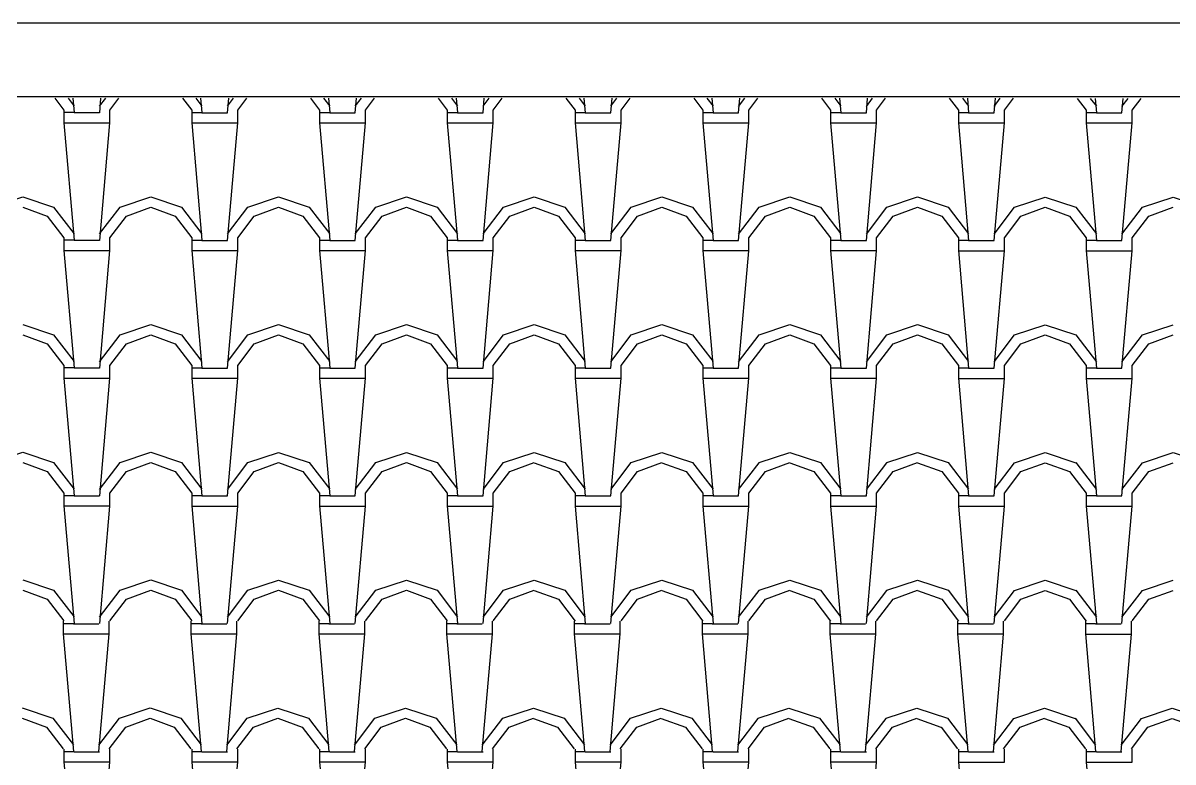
# Model space of a CAD drawing. Extents: x 32549 to 39694, y 7645 to 11950.
# Drawn here: x 33463.4 to 33598.4, y 11542.5 to 11629.3 of the extents above; entities that cross this region are included whole.
import ezdxf

# ---------------------------------------------------------------- set-up
doc = ezdxf.new("R2010")
doc.units = 0
doc.header["$LTSCALE"] = 80
doc.header["$MEASUREMENT"] = 0
doc.layers.add('ROOF', color=11, linetype='CONTINUOUS')
doc.layers.add('TEXT', color=3, linetype='CONTINUOUS')

msp = doc.modelspace()

# ---------------------------------------------------------------- linework, layer by layer
at = {"layer": 'ROOF'}
for p, q in [((33467.1, 11620.43), (33468.17, 11619.03)), ((33468.66, 11620.43), (33469.36, 11619.5)), ((33469.22, 11620.43), (33469.37, 11618.74)), ((33472.36, 11619.48), (33473.08, 11620.43)), ((33472.37, 11618.73), (33472.51, 11620.43)), ((33473.57, 11619.04), (33474.63, 11620.43)), ((33482.1, 11620.42), (33483.17, 11619.03)), ((33483.66, 11620.42), (33484.37, 11619.49)), ((33484.22, 11620.42), (33484.37, 11618.74)), ((33487.36, 11619.48), (33488.09, 11620.42)), ((33487.37, 11618.73), (33487.52, 11620.42)), ((33488.57, 11619.04), (33489.63, 11620.42)), ((33497.1, 11620.42), (33498.17, 11619.03)), ((33498.66, 11620.42), (33499.37, 11619.49)), ((33499.22, 11620.42), (33499.37, 11618.74)), ((33502.37, 11618.73), (33502.52, 11620.42)), ((33502.37, 11619.48), (33503.09, 11620.42)), ((33503.57, 11619.03), (33504.63, 11620.42)), ((33512.1, 11620.42), (33513.17, 11619.03)), ((33513.66, 11620.42), (33514.37, 11619.49)), ((33514.22, 11620.42), (33514.37, 11618.74)), ((33517.37, 11618.73), (33517.52, 11620.42)), ((33517.37, 11619.48), (33518.09, 11620.42)), ((33518.57, 11619.03), (33519.63, 11620.42)), ((33527.11, 11620.42), (33528.17, 11619.02)), ((33528.66, 11620.42), (33529.37, 11619.49)), ((33529.22, 11620.42), (33529.37, 11618.73)), ((33532.37, 11619.48), (33533.09, 11620.42)), ((33532.37, 11618.73), (33532.52, 11620.42)), ((33533.57, 11619.03), (33534.63, 11620.42)), ((33542.11, 11620.42), (33543.17, 11619.02)), ((33543.66, 11620.42), (33544.37, 11619.49)), ((33544.22, 11620.42), (33544.37, 11618.73)), ((33547.37, 11618.73), (33547.52, 11620.42)), ((33547.37, 11619.47), (33548.09, 11620.42)), ((33548.57, 11619.03), (33549.63, 11620.42)), ((33557.11, 11620.42), (33558.17, 11619.02)), ((33558.66, 11620.42), (33559.37, 11619.49)), ((33559.22, 11620.42), (33559.37, 11618.73)), ((33562.37, 11618.72), (33562.52, 11620.42)), ((33562.37, 11619.47), (33563.09, 11620.42)), ((33563.57, 11619.03), (33564.63, 11620.42)), ((33572.11, 11620.42), (33573.18, 11619.02)), ((33573.66, 11620.42), (33574.37, 11619.49)), ((33574.23, 11620.42), (33574.37, 11618.73)), ((33577.37, 11618.72), (33577.52, 11620.42)), ((33577.37, 11619.47), (33578.09, 11620.42)), ((33578.57, 11619.03), (33579.63, 11620.42)), ((33587.11, 11620.41), (33588.18, 11619.02)), ((33588.66, 11620.41), (33589.37, 11619.48)), ((33589.23, 11620.41), (33589.37, 11618.73)), ((33592.37, 11618.72), (33592.52, 11620.41)), ((33592.37, 11619.47), (33593.09, 11620.41)), ((33593.57, 11619.03), (33594.63, 11620.41)), ((33468.16, 11619.04), (33468.16, 11617.54)), ((33469.36, 11618.74), (33468.16, 11618.74)), ((33469.36, 11618.74), (33472.36, 11618.74)), ((33473.56, 11617.54), (33473.56, 11619.04)), ((33483.17, 11619.03), (33483.17, 11617.53)), ((33484.37, 11618.73), (33483.17, 11618.73)), ((33484.37, 11618.73), (33487.37, 11618.73)), ((33488.57, 11617.53), (33488.57, 11619.03)), ((33498.17, 11619.03), (33498.17, 11617.53)), ((33499.37, 11618.73), (33498.17, 11618.73)), ((33499.37, 11618.73), (33502.37, 11618.73)), ((33503.57, 11617.53), (33503.57, 11619.03)), ((33513.17, 11619.03), (33513.17, 11617.53)), ((33514.37, 11618.73), (33513.17, 11618.73)), ((33514.37, 11618.73), (33517.37, 11618.73)), ((33518.57, 11617.53), (33518.57, 11619.03)), ((33528.17, 11619.03), (33528.17, 11617.53)), ((33529.37, 11618.73), (33528.17, 11618.73)), ((33529.37, 11618.73), (33532.37, 11618.73)), ((33533.57, 11617.53), (33533.57, 11619.03)), ((33543.17, 11619.03), (33543.17, 11617.53)), ((33544.37, 11618.73), (33543.17, 11618.73)), ((33544.37, 11618.73), (33547.37, 11618.73)), ((33548.57, 11617.53), (33548.57, 11619.03)), ((33558.17, 11619.03), (33558.17, 11617.53)), ((33559.37, 11618.73), (33558.17, 11618.73)), ((33559.37, 11618.73), (33562.37, 11618.73)), ((33563.57, 11617.53), (33563.57, 11619.03)), ((33573.17, 11619.02), (33573.17, 11617.52)), ((33574.37, 11618.72), (33573.17, 11618.72)), ((33574.37, 11618.72), (33577.37, 11618.72)), ((33578.57, 11617.52), (33578.57, 11619.02)), ((33588.17, 11619.02), (33588.17, 11617.52)), ((33589.37, 11618.72), (33588.17, 11618.72)), ((33589.37, 11618.72), (33592.37, 11618.72)), ((33593.57, 11617.52), (33593.57, 11619.02)), ((33468.16, 11617.54), (33469.36, 11617.54)), ((33468.17, 11617.54), (33469.37, 11603.74)), ((33469.36, 11617.54), (33473.56, 11617.54)), ((33472.37, 11603.73), (33473.57, 11617.53)), ((33483.17, 11617.54), (33484.37, 11603.74)), ((33483.17, 11617.53), (33484.37, 11617.53)), ((33484.37, 11617.53), (33488.57, 11617.53)), ((33487.37, 11603.73), (33488.57, 11617.53)), ((33498.17, 11617.54), (33499.37, 11603.74)), ((33498.17, 11617.53), (33499.37, 11617.53)), ((33499.37, 11617.53), (33503.57, 11617.53)), ((33502.37, 11603.73), (33503.57, 11617.53)), ((33513.17, 11617.54), (33514.37, 11603.74)), ((33513.17, 11617.53), (33514.37, 11617.53)), ((33514.37, 11617.53), (33518.57, 11617.53)), ((33517.37, 11603.73), (33518.57, 11617.53)), ((33528.17, 11617.53), (33529.37, 11603.73)), ((33528.17, 11617.53), (33529.37, 11617.53)), ((33529.37, 11617.53), (33533.57, 11617.53)), ((33532.37, 11603.73), (33533.57, 11617.53)), ((33543.17, 11617.53), (33544.37, 11617.53)), ((33543.17, 11617.53), (33544.37, 11603.73)), ((33544.37, 11617.53), (33548.57, 11617.53)), ((33547.37, 11603.72), (33548.57, 11617.53)), ((33558.17, 11617.53), (33559.37, 11617.53)), ((33558.17, 11617.53), (33559.37, 11603.73)), ((33559.37, 11617.53), (33563.57, 11617.53)), ((33562.37, 11603.72), (33563.57, 11617.52)), ((33573.17, 11617.53), (33574.37, 11603.73)), ((33573.17, 11617.52), (33574.37, 11617.52)), ((33574.37, 11617.52), (33578.57, 11617.52)), ((33577.37, 11603.72), (33578.57, 11617.52)), ((33588.17, 11617.53), (33589.37, 11603.73)), ((33588.17, 11617.52), (33589.37, 11617.52)), ((33589.37, 11617.52), (33593.57, 11617.52)), ((33592.37, 11603.72), (33593.57, 11617.52)), ((33459.76, 11607.64), (33463.36, 11608.84)), ((33463.36, 11608.84), (33466.96, 11607.64)), ((33474.76, 11607.64), (33478.36, 11608.84)), ((33478.36, 11608.84), (33481.96, 11607.64)), ((33489.77, 11607.63), (33493.37, 11608.83)), ((33493.37, 11608.83), (33496.97, 11607.63)), ((33504.77, 11607.63), (33508.37, 11608.83)), ((33508.37, 11608.83), (33511.97, 11607.63)), ((33519.77, 11607.63), (33523.37, 11608.83)), ((33523.37, 11608.83), (33526.97, 11607.63)), ((33534.77, 11607.63), (33538.37, 11608.83)), ((33538.37, 11608.83), (33541.97, 11607.63)), ((33549.77, 11607.63), (33553.37, 11608.83)), ((33553.37, 11608.83), (33556.97, 11607.63)), ((33564.77, 11607.63), (33568.37, 11608.83)), ((33568.37, 11608.83), (33571.97, 11607.63)), ((33579.77, 11607.62), (33583.37, 11608.82)), ((33583.37, 11608.82), (33586.97, 11607.62)), ((33594.77, 11607.62), (33598.37, 11608.82)), ((33598.37, 11608.82), (33601.97, 11607.62)), ((33463.36, 11607.63), (33466.21, 11606.58)), ((33466.22, 11606.58), (33468.17, 11604.03)), ((33466.96, 11607.65), (33469.36, 11604.5)), ((33472.36, 11604.48), (33474.76, 11607.63)), ((33473.57, 11604.04), (33475.52, 11606.59)), ((33475.51, 11606.59), (33478.36, 11607.64)), ((33478.36, 11607.63), (33481.21, 11606.58)), ((33481.22, 11606.58), (33483.17, 11604.03)), ((33481.97, 11607.64), (33484.37, 11604.49)), ((33487.36, 11604.48), (33489.77, 11607.63)), ((33488.57, 11604.04), (33490.52, 11606.59)), ((33490.52, 11606.58), (33493.37, 11607.63)), ((33493.37, 11607.63), (33496.22, 11606.58)), ((33496.22, 11606.58), (33498.17, 11604.03)), ((33496.97, 11607.64), (33499.37, 11604.49)), ((33502.37, 11604.48), (33504.77, 11607.63)), ((33503.57, 11604.03), (33505.52, 11606.58)), ((33505.52, 11606.58), (33508.37, 11607.63)), ((33508.37, 11607.63), (33511.22, 11606.58)), ((33511.22, 11606.58), (33513.17, 11604.03)), ((33511.97, 11607.64), (33514.37, 11604.49)), ((33517.37, 11604.48), (33519.77, 11607.63)), ((33518.57, 11604.03), (33520.52, 11606.58)), ((33520.52, 11606.58), (33523.37, 11607.63)), ((33523.37, 11607.62), (33526.22, 11606.57)), ((33526.22, 11606.57), (33528.17, 11604.02)), ((33526.97, 11607.64), (33529.37, 11604.49)), ((33532.37, 11604.48), (33534.77, 11607.63)), ((33533.57, 11604.03), (33535.52, 11606.58)), ((33535.52, 11606.58), (33538.37, 11607.63)), ((33538.37, 11607.62), (33541.22, 11606.57)), ((33541.22, 11606.57), (33543.17, 11604.02)), ((33541.97, 11607.64), (33544.37, 11604.49)), ((33547.37, 11604.47), (33549.77, 11607.62)), ((33548.57, 11604.03), (33550.52, 11606.58)), ((33550.52, 11606.58), (33553.37, 11607.63)), ((33553.37, 11607.62), (33556.22, 11606.57)), ((33556.22, 11606.57), (33558.17, 11604.02)), ((33556.97, 11607.64), (33559.37, 11604.49)), ((33562.37, 11604.47), (33564.77, 11607.62)), ((33563.57, 11604.03), (33565.52, 11606.58)), ((33565.52, 11606.58), (33568.37, 11607.63)), ((33568.37, 11607.62), (33571.22, 11606.57)), ((33571.23, 11606.57), (33573.18, 11604.02)), ((33571.97, 11607.64), (33574.37, 11604.49)), ((33577.37, 11604.47), (33579.77, 11607.62)), ((33578.57, 11604.03), (33580.52, 11606.58)), ((33580.52, 11606.57), (33583.37, 11607.62)), ((33583.37, 11607.62), (33586.22, 11606.57)), ((33586.23, 11606.57), (33588.18, 11604.02)), ((33586.97, 11607.63), (33589.37, 11604.48)), ((33592.37, 11604.47), (33594.77, 11607.62)), ((33593.57, 11604.03), (33595.52, 11606.58)), ((33595.52, 11606.57), (33598.37, 11607.62)), ((33468.16, 11604.04), (33468.16, 11602.54)), ((33469.36, 11603.74), (33468.16, 11603.74)), ((33469.36, 11603.74), (33472.36, 11603.74)), ((33473.56, 11602.54), (33473.56, 11604.04)), ((33483.17, 11604.03), (33483.17, 11602.53)), ((33484.37, 11603.73), (33483.17, 11603.73)), ((33484.37, 11603.73), (33487.37, 11603.73)), ((33488.57, 11602.53), (33488.57, 11604.03)), ((33498.17, 11604.03), (33498.17, 11602.53)), ((33499.37, 11603.73), (33498.17, 11603.73)), ((33499.37, 11603.73), (33502.37, 11603.73)), ((33503.57, 11602.53), (33503.57, 11604.03)), ((33513.17, 11604.03), (33513.17, 11602.53)), ((33514.37, 11603.73), (33513.17, 11603.73)), ((33514.37, 11603.73), (33517.37, 11603.73)), ((33518.57, 11602.53), (33518.57, 11604.03)), ((33528.17, 11604.03), (33528.17, 11602.53)), ((33529.37, 11603.73), (33528.17, 11603.73)), ((33529.37, 11603.73), (33532.37, 11603.73)), ((33533.57, 11602.53), (33533.57, 11604.03)), ((33543.17, 11604.03), (33543.17, 11602.53)), ((33544.37, 11603.73), (33543.17, 11603.73)), ((33544.37, 11603.73), (33547.37, 11603.73)), ((33548.57, 11602.53), (33548.57, 11604.03)), ((33558.17, 11604.03), (33558.17, 11602.53)), ((33559.37, 11603.73), (33558.17, 11603.73)), ((33559.37, 11603.73), (33562.37, 11603.73)), ((33563.57, 11602.53), (33563.57, 11604.03)), ((33573.17, 11604.02), (33573.17, 11602.52)), ((33574.37, 11603.72), (33573.17, 11603.72)), ((33574.37, 11603.72), (33577.37, 11603.72)), ((33578.57, 11602.52), (33578.57, 11604.02)), ((33588.17, 11604.02), (33588.17, 11602.52)), ((33589.37, 11603.72), (33588.17, 11603.72)), ((33589.37, 11603.72), (33592.37, 11603.72)), ((33593.57, 11602.52), (33593.57, 11604.02)), ((33468.16, 11602.54), (33469.36, 11602.54)), ((33468.17, 11602.54), (33469.37, 11588.74)), ((33469.36, 11602.54), (33473.56, 11602.54)), ((33472.37, 11588.73), (33473.57, 11602.53)), ((33483.17, 11602.54), (33484.37, 11588.74)), ((33483.17, 11602.53), (33484.37, 11602.53)), ((33484.37, 11602.53), (33488.57, 11602.53)), ((33487.37, 11588.73), (33488.57, 11602.53)), ((33498.17, 11602.54), (33499.37, 11588.74)), ((33498.17, 11602.53), (33499.37, 11602.53)), ((33499.37, 11602.53), (33503.57, 11602.53)), ((33502.37, 11588.73), (33503.57, 11602.53)), ((33513.17, 11602.54), (33514.37, 11588.74)), ((33513.17, 11602.53), (33514.37, 11602.53)), ((33514.37, 11602.53), (33518.57, 11602.53)), ((33517.37, 11588.73), (33518.57, 11602.53)), ((33528.17, 11602.53), (33529.37, 11588.73)), ((33528.17, 11602.53), (33529.37, 11602.53)), ((33529.37, 11602.53), (33533.57, 11602.53)), ((33532.37, 11588.73), (33533.57, 11602.53)), ((33543.17, 11602.53), (33544.37, 11602.53)), ((33543.17, 11602.53), (33544.37, 11588.73)), ((33544.37, 11602.53), (33548.57, 11602.53)), ((33547.37, 11588.72), (33548.57, 11602.52)), ((33558.17, 11602.53), (33559.37, 11602.53)), ((33558.17, 11602.53), (33559.37, 11588.73)), ((33559.37, 11602.53), (33563.57, 11602.53)), ((33562.37, 11588.72), (33563.57, 11602.52)), ((33573.17, 11602.53), (33574.37, 11588.73)), ((33573.17, 11602.52), (33574.37, 11602.52)), ((33574.37, 11602.52), (33578.57, 11602.52)), ((33577.37, 11588.72), (33578.57, 11602.52)), ((33588.17, 11602.53), (33589.37, 11588.73)), ((33588.17, 11602.52), (33589.37, 11602.52)), ((33589.37, 11602.52), (33593.57, 11602.52)), ((33592.37, 11588.72), (33593.57, 11602.52)), ((33463.36, 11593.84), (33466.96, 11592.64)), ((33474.76, 11592.64), (33478.36, 11593.84)), ((33478.36, 11593.84), (33481.96, 11592.64)), ((33489.77, 11592.63), (33493.37, 11593.83)), ((33493.37, 11593.83), (33496.97, 11592.63)), ((33504.77, 11592.63), (33508.37, 11593.83)), ((33508.37, 11593.83), (33511.97, 11592.63)), ((33519.77, 11592.63), (33523.37, 11593.83)), ((33523.37, 11593.83), (33526.97, 11592.63)), ((33534.77, 11592.63), (33538.37, 11593.83)), ((33538.37, 11593.83), (33541.97, 11592.63)), ((33549.77, 11592.63), (33553.37, 11593.83)), ((33553.37, 11593.83), (33556.97, 11592.63)), ((33564.77, 11592.63), (33568.37, 11593.83)), ((33568.37, 11593.83), (33571.97, 11592.63)), ((33579.77, 11592.62), (33583.37, 11593.82)), ((33583.37, 11593.82), (33586.97, 11592.62)), ((33594.77, 11592.62), (33598.37, 11593.82)), ((33463.36, 11592.63), (33466.21, 11591.58)), ((33466.22, 11591.58), (33468.17, 11589.03)), ((33466.96, 11592.65), (33469.36, 11589.5)), ((33472.36, 11589.48), (33474.76, 11592.63)), ((33473.57, 11589.04), (33475.52, 11591.59)), ((33475.51, 11591.59), (33478.36, 11592.64)), ((33478.36, 11592.63), (33481.21, 11591.58)), ((33481.22, 11591.58), (33483.17, 11589.03)), ((33481.97, 11592.64), (33484.37, 11589.49)), ((33487.36, 11589.48), (33489.77, 11592.63)), ((33488.57, 11589.04), (33490.52, 11591.59)), ((33490.52, 11591.58), (33493.37, 11592.63)), ((33493.37, 11592.63), (33496.22, 11591.58)), ((33496.22, 11591.58), (33498.17, 11589.03)), ((33496.97, 11592.64), (33499.37, 11589.49)), ((33502.37, 11589.48), (33504.77, 11592.63)), ((33503.57, 11589.03), (33505.52, 11591.58)), ((33505.52, 11591.58), (33508.37, 11592.63)), ((33508.37, 11592.63), (33511.22, 11591.58)), ((33511.22, 11591.58), (33513.17, 11589.03)), ((33511.97, 11592.64), (33514.37, 11589.49)), ((33517.37, 11589.48), (33519.77, 11592.63)), ((33518.57, 11589.03), (33520.52, 11591.58)), ((33520.52, 11591.58), (33523.37, 11592.63)), ((33523.37, 11592.62), (33526.22, 11591.57)), ((33526.22, 11591.57), (33528.17, 11589.02)), ((33526.97, 11592.64), (33529.37, 11589.49)), ((33532.37, 11589.48), (33534.77, 11592.63)), ((33533.57, 11589.03), (33535.52, 11591.58)), ((33535.52, 11591.58), (33538.37, 11592.63)), ((33538.37, 11592.62), (33541.22, 11591.57)), ((33541.22, 11591.57), (33543.17, 11589.02)), ((33541.97, 11592.64), (33544.37, 11589.49)), ((33547.37, 11589.47), (33549.77, 11592.62)), ((33548.57, 11589.03), (33550.52, 11591.58)), ((33550.52, 11591.58), (33553.37, 11592.63)), ((33553.37, 11592.62), (33556.22, 11591.57)), ((33556.22, 11591.57), (33558.17, 11589.02)), ((33556.97, 11592.64), (33559.37, 11589.49)), ((33562.37, 11589.47), (33564.77, 11592.62)), ((33563.57, 11589.03), (33565.52, 11591.58)), ((33565.52, 11591.58), (33568.37, 11592.63)), ((33568.37, 11592.62), (33571.22, 11591.57)), ((33571.23, 11591.57), (33573.18, 11589.02)), ((33571.97, 11592.64), (33574.37, 11589.49)), ((33577.37, 11589.47), (33579.77, 11592.62)), ((33578.57, 11589.03), (33580.52, 11591.58)), ((33580.52, 11591.57), (33583.37, 11592.62)), ((33583.37, 11592.62), (33586.22, 11591.57)), ((33586.23, 11591.57), (33588.18, 11589.02)), ((33586.97, 11592.63), (33589.37, 11589.48)), ((33592.37, 11589.47), (33594.77, 11592.62)), ((33593.57, 11589.03), (33595.52, 11591.58)), ((33595.52, 11591.57), (33598.37, 11592.62)), ((33468.16, 11589.04), (33468.16, 11587.54)), ((33473.56, 11587.54), (33473.56, 11589.04)), ((33483.17, 11589.03), (33483.17, 11587.53)), ((33488.57, 11587.53), (33488.57, 11589.03)), ((33498.17, 11589.03), (33498.17, 11587.53)), ((33503.57, 11587.53), (33503.57, 11589.03)), ((33513.17, 11589.03), (33513.17, 11587.53)), ((33518.57, 11587.53), (33518.57, 11589.03)), ((33528.17, 11589.03), (33528.17, 11587.53)), ((33533.57, 11587.53), (33533.57, 11589.03)), ((33543.17, 11589.03), (33543.17, 11587.53)), ((33548.57, 11587.53), (33548.57, 11589.03)), ((33558.17, 11589.03), (33558.17, 11587.53)), ((33563.57, 11587.53), (33563.57, 11589.03)), ((33573.17, 11589.02), (33573.17, 11587.52)), ((33578.57, 11587.52), (33578.57, 11589.02)), ((33588.17, 11589.02), (33588.17, 11587.52)), ((33593.57, 11587.52), (33593.57, 11589.02)), ((33469.36, 11588.74), (33468.16, 11588.74)), ((33468.16, 11587.54), (33469.36, 11587.54)), ((33468.17, 11587.54), (33469.37, 11573.74)), ((33469.36, 11588.74), (33472.36, 11588.74)), ((33469.36, 11587.54), (33473.56, 11587.54)), ((33472.37, 11573.73), (33473.57, 11587.53)), ((33484.37, 11588.73), (33483.17, 11588.73)), ((33483.17, 11587.54), (33484.37, 11573.74)), ((33483.17, 11587.53), (33484.37, 11587.53)), ((33484.37, 11588.73), (33487.37, 11588.73)), ((33484.37, 11587.53), (33488.57, 11587.53)), ((33487.37, 11573.73), (33488.57, 11587.53)), ((33499.37, 11588.73), (33498.17, 11588.73)), ((33498.17, 11587.54), (33499.37, 11573.74)), ((33498.17, 11587.53), (33499.37, 11587.53)), ((33499.37, 11588.73), (33502.37, 11588.73)), ((33499.37, 11587.53), (33503.57, 11587.53)), ((33502.37, 11573.73), (33503.57, 11587.53)), ((33514.37, 11588.73), (33513.17, 11588.73)), ((33513.17, 11587.54), (33514.37, 11573.74)), ((33513.17, 11587.53), (33514.37, 11587.53)), ((33514.37, 11588.73), (33517.37, 11588.73)), ((33514.37, 11587.53), (33518.57, 11587.53)), ((33517.37, 11573.73), (33518.57, 11587.53)), ((33529.37, 11588.73), (33528.17, 11588.73)), ((33528.17, 11587.53), (33529.37, 11573.73)), ((33528.17, 11587.53), (33529.37, 11587.53)), ((33529.37, 11588.73), (33532.37, 11588.73)), ((33529.37, 11587.53), (33533.57, 11587.53)), ((33532.37, 11573.73), (33533.57, 11587.53)), ((33544.37, 11588.73), (33543.17, 11588.73)), ((33543.17, 11587.53), (33544.37, 11587.53)), ((33543.17, 11587.53), (33544.37, 11573.73)), ((33544.37, 11588.73), (33547.37, 11588.73)), ((33544.37, 11587.53), (33548.57, 11587.53)), ((33547.37, 11573.73), (33548.57, 11587.53)), ((33559.37, 11588.73), (33558.17, 11588.73)), ((33558.17, 11587.53), (33559.37, 11587.53)), ((33558.17, 11587.53), (33559.37, 11573.73)), ((33559.37, 11588.73), (33562.37, 11588.73)), ((33559.37, 11587.53), (33563.57, 11587.53)), ((33562.37, 11573.72), (33563.57, 11587.52)), ((33574.37, 11588.72), (33573.17, 11588.72)), ((33573.17, 11587.53), (33574.37, 11573.73)), ((33573.17, 11587.52), (33574.37, 11587.52)), ((33574.37, 11588.72), (33577.37, 11588.72)), ((33574.37, 11587.52), (33578.57, 11587.52)), ((33577.37, 11573.72), (33578.57, 11587.52)), ((33589.37, 11588.72), (33588.17, 11588.72)), ((33588.17, 11587.53), (33589.37, 11573.73)), ((33588.17, 11587.52), (33589.37, 11587.52)), ((33589.37, 11588.72), (33592.37, 11588.72)), ((33589.37, 11587.52), (33593.57, 11587.52)), ((33592.37, 11573.72), (33593.57, 11587.52)), ((33459.76, 11577.64), (33463.36, 11578.84)), ((33463.36, 11578.84), (33466.96, 11577.64)), ((33474.76, 11577.64), (33478.36, 11578.84)), ((33478.36, 11578.84), (33481.96, 11577.64)), ((33489.77, 11577.63), (33493.37, 11578.83)), ((33493.37, 11578.83), (33496.97, 11577.63)), ((33504.77, 11577.63), (33508.37, 11578.83)), ((33508.37, 11578.83), (33511.97, 11577.63)), ((33519.77, 11577.63), (33523.37, 11578.83)), ((33523.37, 11578.83), (33526.97, 11577.63)), ((33534.77, 11577.63), (33538.37, 11578.83)), ((33538.37, 11578.83), (33541.97, 11577.63)), ((33549.77, 11577.63), (33553.37, 11578.83)), ((33553.37, 11578.83), (33556.97, 11577.63)), ((33564.77, 11577.63), (33568.37, 11578.83)), ((33568.37, 11578.83), (33571.97, 11577.63)), ((33579.77, 11577.62), (33583.37, 11578.82)), ((33583.37, 11578.82), (33586.97, 11577.62)), ((33594.77, 11577.62), (33598.37, 11578.82)), ((33598.37, 11578.82), (33601.97, 11577.62)), ((33463.36, 11577.63), (33466.21, 11576.58)), ((33466.96, 11577.65), (33469.36, 11574.5)), ((33472.36, 11574.48), (33474.76, 11577.63)), ((33475.51, 11576.59), (33478.36, 11577.64)), ((33478.36, 11577.63), (33481.21, 11576.58)), ((33481.97, 11577.65), (33484.37, 11574.5)), ((33487.36, 11574.48), (33489.77, 11577.63)), ((33490.52, 11576.58), (33493.37, 11577.63)), ((33493.37, 11577.63), (33496.22, 11576.58)), ((33496.97, 11577.64), (33499.37, 11574.49)), ((33502.37, 11574.48), (33504.77, 11577.63)), ((33505.52, 11576.58), (33508.37, 11577.63)), ((33508.37, 11577.63), (33511.22, 11576.58)), ((33511.97, 11577.64), (33514.37, 11574.49)), ((33517.37, 11574.48), (33519.77, 11577.63)), ((33520.52, 11576.58), (33523.37, 11577.63)), ((33523.37, 11577.62), (33526.22, 11576.57)), ((33526.97, 11577.64), (33529.37, 11574.49)), ((33532.37, 11574.48), (33534.77, 11577.63)), ((33535.52, 11576.58), (33538.37, 11577.63)), ((33538.37, 11577.62), (33541.22, 11576.57)), ((33541.97, 11577.64), (33544.37, 11574.49)), ((33547.37, 11574.47), (33549.77, 11577.62)), ((33550.52, 11576.58), (33553.37, 11577.63)), ((33553.37, 11577.62), (33556.22, 11576.57)), ((33556.97, 11577.64), (33559.37, 11574.49)), ((33562.37, 11574.47), (33564.77, 11577.62)), ((33565.52, 11576.58), (33568.37, 11577.63)), ((33568.37, 11577.62), (33571.22, 11576.57)), ((33571.97, 11577.64), (33574.37, 11574.49)), ((33577.37, 11574.47), (33579.77, 11577.62)), ((33580.52, 11576.57), (33583.37, 11577.62)), ((33583.37, 11577.62), (33586.22, 11576.57)), ((33586.97, 11577.63), (33589.37, 11574.48)), ((33592.37, 11574.47), (33594.77, 11577.62)), ((33595.52, 11576.57), (33598.37, 11577.62)), ((33466.22, 11576.58), (33468.17, 11574.03)), ((33473.57, 11574.04), (33475.52, 11576.59)), ((33481.22, 11576.58), (33483.17, 11574.03)), ((33488.57, 11574.04), (33490.52, 11576.59)), ((33496.22, 11576.58), (33498.17, 11574.03)), ((33503.57, 11574.04), (33505.52, 11576.59)), ((33511.22, 11576.58), (33513.17, 11574.03)), ((33518.57, 11574.04), (33520.52, 11576.59)), ((33526.22, 11576.57), (33528.17, 11574.02)), ((33533.57, 11574.03), (33535.52, 11576.58)), ((33541.22, 11576.57), (33543.17, 11574.02)), ((33548.57, 11574.03), (33550.52, 11576.58)), ((33556.22, 11576.57), (33558.17, 11574.02)), ((33563.57, 11574.03), (33565.52, 11576.58)), ((33571.23, 11576.57), (33573.18, 11574.02)), ((33578.57, 11574.03), (33580.52, 11576.58)), ((33586.23, 11576.57), (33588.18, 11574.02)), ((33593.57, 11574.03), (33595.52, 11576.58)), ((33468.16, 11574.04), (33468.16, 11572.54)), ((33473.56, 11572.54), (33473.56, 11574.04)), ((33483.17, 11574.03), (33483.17, 11572.53)), ((33488.57, 11572.53), (33488.57, 11574.03)), ((33498.17, 11574.03), (33498.17, 11572.53)), ((33503.57, 11572.53), (33503.57, 11574.03)), ((33513.17, 11574.03), (33513.17, 11572.53)), ((33518.57, 11572.53), (33518.57, 11574.03)), ((33528.17, 11574.03), (33528.17, 11572.53)), ((33533.57, 11572.53), (33533.57, 11574.03)), ((33543.17, 11574.03), (33543.17, 11572.53)), ((33548.57, 11572.53), (33548.57, 11574.03)), ((33558.17, 11574.03), (33558.17, 11572.53)), ((33563.57, 11572.53), (33563.57, 11574.03)), ((33573.17, 11574.02), (33573.17, 11572.52)), ((33578.57, 11572.52), (33578.57, 11574.02)), ((33588.17, 11574.02), (33588.17, 11572.52)), ((33593.57, 11572.52), (33593.57, 11574.02)), ((33469.36, 11573.74), (33468.16, 11573.74)), ((33469.36, 11573.74), (33472.36, 11573.74)), ((33484.37, 11573.73), (33483.17, 11573.73)), ((33484.37, 11573.73), (33487.37, 11573.73)), ((33499.37, 11573.73), (33498.17, 11573.73)), ((33499.37, 11573.73), (33502.37, 11573.73)), ((33514.37, 11573.73), (33513.17, 11573.73)), ((33514.37, 11573.73), (33517.37, 11573.73)), ((33529.37, 11573.73), (33528.17, 11573.73)), ((33529.37, 11573.73), (33532.37, 11573.73)), ((33544.37, 11573.73), (33543.17, 11573.73)), ((33544.37, 11573.73), (33547.37, 11573.73)), ((33559.37, 11573.73), (33558.17, 11573.73)), ((33559.37, 11573.73), (33562.37, 11573.73)), ((33574.37, 11573.72), (33573.17, 11573.72)), ((33574.37, 11573.72), (33577.37, 11573.72)), ((33589.37, 11573.72), (33588.17, 11573.72)), ((33589.37, 11573.72), (33592.37, 11573.72)), ((33468.16, 11572.54), (33469.36, 11572.54)), ((33468.17, 11572.54), (33469.37, 11558.74)), ((33469.36, 11572.54), (33473.56, 11572.54)), ((33472.37, 11558.73), (33473.57, 11572.53)), ((33483.17, 11572.54), (33484.37, 11558.74)), ((33483.17, 11572.53), (33484.37, 11572.53)), ((33484.37, 11572.53), (33488.57, 11572.53)), ((33487.37, 11558.73), (33488.57, 11572.53)), ((33498.17, 11572.54), (33499.37, 11558.74)), ((33498.17, 11572.53), (33499.37, 11572.53)), ((33499.37, 11572.53), (33503.57, 11572.53)), ((33502.37, 11558.73), (33503.57, 11572.53)), ((33513.17, 11572.54), (33514.37, 11558.74)), ((33513.17, 11572.53), (33514.37, 11572.53)), ((33514.37, 11572.53), (33518.57, 11572.53)), ((33517.37, 11558.73), (33518.57, 11572.53)), ((33528.17, 11572.53), (33529.37, 11572.53)), ((33528.17, 11572.53), (33529.37, 11558.73)), ((33529.37, 11572.53), (33533.57, 11572.53)), ((33532.37, 11558.73), (33533.57, 11572.53)), ((33543.17, 11572.53), (33544.37, 11558.73)), ((33543.17, 11572.53), (33544.37, 11572.53)), ((33544.37, 11572.53), (33548.57, 11572.53)), ((33547.37, 11558.73), (33548.57, 11572.53)), ((33558.17, 11572.53), (33559.37, 11558.73)), ((33558.17, 11572.53), (33559.37, 11572.53)), ((33559.37, 11572.53), (33563.57, 11572.53)), ((33562.37, 11558.72), (33563.57, 11572.52)), ((33573.17, 11572.53), (33574.37, 11558.73)), ((33573.17, 11572.52), (33574.37, 11572.52)), ((33574.37, 11572.52), (33578.57, 11572.52)), ((33577.37, 11558.72), (33578.57, 11572.52)), ((33588.17, 11572.53), (33589.37, 11558.73)), ((33588.17, 11572.52), (33589.37, 11572.52)), ((33589.37, 11572.52), (33593.57, 11572.52)), ((33592.37, 11558.72), (33593.57, 11572.52)), ((33463.36, 11563.84), (33466.96, 11562.64)), ((33474.76, 11562.64), (33478.36, 11563.84)), ((33478.36, 11563.84), (33481.96, 11562.64)), ((33489.77, 11562.63), (33493.37, 11563.83)), ((33493.37, 11563.83), (33496.97, 11562.63)), ((33504.77, 11562.63), (33508.37, 11563.83)), ((33508.37, 11563.83), (33511.97, 11562.63)), ((33519.77, 11562.63), (33523.37, 11563.83)), ((33523.37, 11563.83), (33526.97, 11562.63)), ((33534.77, 11562.63), (33538.37, 11563.83)), ((33538.37, 11563.83), (33541.97, 11562.63)), ((33549.77, 11562.63), (33553.37, 11563.83)), ((33553.37, 11563.83), (33556.97, 11562.63)), ((33564.77, 11562.63), (33568.37, 11563.83)), ((33568.37, 11563.83), (33571.97, 11562.63)), ((33579.77, 11562.62), (33583.37, 11563.82)), ((33583.37, 11563.82), (33586.97, 11562.62)), ((33594.77, 11562.62), (33598.37, 11563.82)), ((33463.36, 11562.63), (33466.21, 11561.58)), ((33466.96, 11562.65), (33469.36, 11559.5)), ((33472.36, 11559.48), (33474.76, 11562.63)), ((33475.51, 11561.59), (33478.36, 11562.64)), ((33478.36, 11562.63), (33481.21, 11561.58)), ((33481.97, 11562.64), (33484.37, 11559.49)), ((33487.36, 11559.48), (33489.77, 11562.63)), ((33490.52, 11561.58), (33493.37, 11562.63)), ((33493.37, 11562.63), (33496.22, 11561.58)), ((33496.97, 11562.64), (33499.37, 11559.49)), ((33502.37, 11559.48), (33504.77, 11562.63)), ((33505.52, 11561.58), (33508.37, 11562.63)), ((33508.37, 11562.63), (33511.22, 11561.58)), ((33511.97, 11562.64), (33514.37, 11559.49)), ((33517.37, 11559.48), (33519.77, 11562.63)), ((33520.52, 11561.58), (33523.37, 11562.63)), ((33523.37, 11562.62), (33526.22, 11561.57)), ((33526.97, 11562.64), (33529.37, 11559.49)), ((33532.37, 11559.48), (33534.77, 11562.63)), ((33535.52, 11561.58), (33538.37, 11562.63)), ((33538.37, 11562.62), (33541.22, 11561.57)), ((33541.97, 11562.64), (33544.37, 11559.49)), ((33547.37, 11559.47), (33549.77, 11562.62)), ((33550.52, 11561.58), (33553.37, 11562.63)), ((33553.37, 11562.62), (33556.22, 11561.57)), ((33556.97, 11562.64), (33559.37, 11559.49)), ((33562.37, 11559.47), (33564.77, 11562.62)), ((33565.52, 11561.58), (33568.37, 11562.63)), ((33568.37, 11562.62), (33571.22, 11561.57)), ((33571.97, 11562.64), (33574.37, 11559.49)), ((33577.37, 11559.47), (33579.77, 11562.62)), ((33580.52, 11561.57), (33583.37, 11562.62)), ((33583.37, 11562.62), (33586.22, 11561.57)), ((33586.97, 11562.63), (33589.37, 11559.48)), ((33592.37, 11559.47), (33594.77, 11562.62)), ((33595.52, 11561.57), (33598.37, 11562.62)), ((33466.22, 11561.58), (33468.17, 11559.03)), ((33473.57, 11559.04), (33475.52, 11561.59)), ((33481.22, 11561.58), (33483.17, 11559.03)), ((33488.57, 11559.04), (33490.52, 11561.59)), ((33496.22, 11561.58), (33498.17, 11559.03)), ((33503.57, 11559.04), (33505.52, 11561.59)), ((33511.22, 11561.58), (33513.17, 11559.03)), ((33518.57, 11559.04), (33520.52, 11561.59)), ((33526.22, 11561.57), (33528.17, 11559.02)), ((33533.57, 11559.03), (33535.52, 11561.58)), ((33541.22, 11561.57), (33543.17, 11559.02)), ((33548.57, 11559.03), (33550.52, 11561.58)), ((33556.22, 11561.57), (33558.17, 11559.02)), ((33563.57, 11559.03), (33565.52, 11561.58)), ((33571.23, 11561.57), (33573.18, 11559.02)), ((33578.57, 11559.03), (33580.52, 11561.58)), ((33586.23, 11561.57), (33588.18, 11559.02)), ((33593.57, 11559.03), (33595.52, 11561.58)), ((33468.08, 11559.01), (33468.08, 11557.51)), ((33469.28, 11558.71), (33468.08, 11558.71)), ((33469.28, 11558.71), (33472.28, 11558.71)), ((33473.48, 11557.51), (33473.48, 11559.01)), ((33483.08, 11559.01), (33483.08, 11557.51)), ((33484.28, 11558.71), (33483.08, 11558.71)), ((33484.28, 11558.71), (33487.28, 11558.71)), ((33488.48, 11557.51), (33488.48, 11559.01)), ((33498.08, 11559), (33498.08, 11557.5)), ((33499.28, 11558.7), (33498.08, 11558.7)), ((33499.28, 11558.7), (33502.28, 11558.7)), ((33503.48, 11557.5), (33503.48, 11559)), ((33513.08, 11559), (33513.08, 11557.5)), ((33514.28, 11558.7), (33513.08, 11558.7)), ((33514.28, 11558.7), (33517.28, 11558.7)), ((33518.48, 11557.5), (33518.48, 11559)), ((33528.08, 11559), (33528.08, 11557.5)), ((33529.28, 11558.7), (33528.08, 11558.7)), ((33529.28, 11558.7), (33532.28, 11558.7)), ((33533.48, 11557.5), (33533.48, 11559)), ((33543.08, 11559), (33543.08, 11557.5)), ((33544.28, 11558.7), (33543.08, 11558.7)), ((33544.28, 11558.7), (33547.28, 11558.7)), ((33548.48, 11557.5), (33548.48, 11559)), ((33558.08, 11559), (33558.08, 11557.5)), ((33559.28, 11558.7), (33558.08, 11558.7)), ((33559.28, 11558.7), (33562.28, 11558.7)), ((33563.48, 11557.5), (33563.48, 11559)), ((33573.08, 11559), (33573.08, 11557.5)), ((33574.28, 11558.7), (33573.08, 11558.7)), ((33574.28, 11558.7), (33577.28, 11558.7)), ((33578.48, 11557.5), (33578.48, 11559)), ((33588.08, 11558.99), (33588.08, 11557.49)), ((33589.28, 11558.69), (33588.08, 11558.69)), ((33589.28, 11558.69), (33592.28, 11558.69)), ((33593.48, 11557.49), (33593.48, 11558.99)), ((33468.08, 11557.51), (33469.28, 11557.51)), ((33468.08, 11557.51), (33469.28, 11543.71)), ((33469.28, 11557.51), (33473.48, 11557.51)), ((33472.28, 11543.7), (33473.48, 11557.5)), ((33483.08, 11557.51), (33484.28, 11557.51)), ((33483.08, 11557.51), (33484.28, 11543.71)), ((33484.28, 11557.51), (33488.48, 11557.51)), ((33487.28, 11543.7), (33488.48, 11557.5)), ((33498.08, 11557.51), (33499.28, 11543.71)), ((33498.08, 11557.5), (33499.28, 11557.5)), ((33499.28, 11557.5), (33503.48, 11557.5)), ((33502.28, 11543.7), (33503.48, 11557.5)), ((33513.08, 11557.51), (33514.28, 11543.71)), ((33513.08, 11557.5), (33514.28, 11557.5)), ((33514.28, 11557.5), (33518.48, 11557.5)), ((33517.28, 11543.7), (33518.48, 11557.5)), ((33528.08, 11557.5), (33529.28, 11543.7)), ((33528.08, 11557.5), (33529.28, 11557.5)), ((33529.28, 11557.5), (33533.48, 11557.5)), ((33532.28, 11543.7), (33533.48, 11557.5)), ((33543.08, 11557.5), (33544.28, 11557.5)), ((33543.08, 11557.5), (33544.28, 11543.7)), ((33544.28, 11557.5), (33548.48, 11557.5)), ((33547.28, 11543.7), (33548.48, 11557.5)), ((33558.08, 11557.5), (33559.28, 11557.5)), ((33558.08, 11557.5), (33559.28, 11543.7)), ((33559.28, 11557.5), (33563.48, 11557.5)), ((33562.28, 11543.69), (33563.48, 11557.49)), ((33573.08, 11557.5), (33574.28, 11557.5)), ((33573.08, 11557.5), (33574.28, 11543.7)), ((33574.28, 11557.5), (33578.48, 11557.5)), ((33577.28, 11543.69), (33578.48, 11557.49)), ((33588.08, 11557.5), (33589.28, 11543.7)), ((33588.08, 11557.49), (33589.28, 11557.49)), ((33589.28, 11557.49), (33593.48, 11557.49)), ((33592.28, 11543.69), (33593.48, 11557.49)), ((33463.28, 11548.81), (33466.88, 11547.61)), ((33474.68, 11547.61), (33478.28, 11548.81)), ((33478.28, 11548.81), (33481.88, 11547.61)), ((33489.68, 11547.6), (33493.28, 11548.8)), ((33493.28, 11548.8), (33496.88, 11547.6)), ((33504.68, 11547.6), (33508.28, 11548.8)), ((33508.28, 11548.8), (33511.88, 11547.6)), ((33519.68, 11547.6), (33523.28, 11548.8)), ((33523.28, 11548.8), (33526.88, 11547.6)), ((33534.68, 11547.6), (33538.28, 11548.8)), ((33538.28, 11548.8), (33541.88, 11547.6)), ((33549.68, 11547.6), (33553.28, 11548.8)), ((33553.28, 11548.8), (33556.88, 11547.6)), ((33564.68, 11547.6), (33568.28, 11548.8)), ((33568.28, 11548.8), (33571.88, 11547.6)), ((33579.68, 11547.59), (33583.28, 11548.79)), ((33583.28, 11548.79), (33586.88, 11547.59)), ((33594.68, 11547.59), (33598.28, 11548.79)), ((33598.28, 11548.79), (33601.88, 11547.59)), ((33463.28, 11547.6), (33466.13, 11546.55)), ((33466.88, 11547.62), (33469.28, 11544.47)), ((33472.28, 11544.45), (33474.68, 11547.6)), ((33475.43, 11546.56), (33478.28, 11547.61)), ((33478.28, 11547.6), (33481.13, 11546.55)), ((33481.88, 11547.62), (33484.28, 11544.47)), ((33487.28, 11544.45), (33489.68, 11547.6)), ((33490.43, 11546.56), (33493.28, 11547.61)), ((33493.28, 11547.6), (33496.13, 11546.55)), ((33496.88, 11547.61), (33499.28, 11544.46)), ((33502.28, 11544.45), (33504.68, 11547.6)), ((33505.43, 11546.55), (33508.28, 11547.6)), ((33508.28, 11547.6), (33511.13, 11546.55)), ((33511.88, 11547.61), (33514.28, 11544.46)), ((33517.28, 11544.45), (33519.68, 11547.6)), ((33520.43, 11546.55), (33523.28, 11547.6)), ((33523.28, 11547.59), (33526.13, 11546.54)), ((33526.88, 11547.61), (33529.28, 11544.46)), ((33532.28, 11544.45), (33534.68, 11547.6)), ((33535.43, 11546.55), (33538.28, 11547.6)), ((33538.28, 11547.59), (33541.13, 11546.54)), ((33541.88, 11547.61), (33544.28, 11544.46)), ((33547.28, 11544.44), (33549.68, 11547.59)), ((33550.43, 11546.55), (33553.28, 11547.6)), ((33553.28, 11547.59), (33556.13, 11546.54)), ((33556.88, 11547.61), (33559.28, 11544.46)), ((33562.28, 11544.44), (33564.68, 11547.59)), ((33565.43, 11546.55), (33568.28, 11547.6)), ((33568.28, 11547.59), (33571.13, 11546.54)), ((33571.88, 11547.61), (33574.28, 11544.46)), ((33577.28, 11544.44), (33579.68, 11547.59)), ((33580.43, 11546.55), (33583.28, 11547.6)), ((33583.28, 11547.59), (33586.13, 11546.54)), ((33586.88, 11547.6), (33589.28, 11544.45)), ((33592.28, 11544.44), (33594.68, 11547.59)), ((33595.43, 11546.54), (33598.28, 11547.59)), ((33598.28, 11547.59), (33601.13, 11546.54)), ((33466.13, 11546.55), (33468.08, 11544)), ((33473.48, 11544.01), (33475.43, 11546.56)), ((33481.13, 11546.55), (33483.08, 11544)), ((33488.48, 11544.01), (33490.43, 11546.56)), ((33496.13, 11546.55), (33498.08, 11544)), ((33503.48, 11544.01), (33505.43, 11546.56)), ((33511.13, 11546.55), (33513.08, 11544)), ((33518.48, 11544.01), (33520.43, 11546.56)), ((33526.13, 11546.55), (33528.08, 11544)), ((33533.48, 11544), (33535.43, 11546.55)), ((33541.14, 11546.54), (33543.09, 11543.99)), ((33548.48, 11544), (33550.43, 11546.55)), ((33556.14, 11546.54), (33558.09, 11543.99)), ((33563.48, 11544), (33565.43, 11546.55)), ((33571.14, 11546.54), (33573.09, 11543.99)), ((33578.48, 11544), (33580.43, 11546.55)), ((33586.14, 11546.54), (33588.09, 11543.99)), ((33593.48, 11544), (33595.43, 11546.55)), ((33468.16, 11543.97), (33468.16, 11542.47)), ((33469.36, 11543.67), (33468.16, 11543.67)), ((33469.36, 11543.67), (33472.36, 11543.67)), ((33473.56, 11542.47), (33473.56, 11543.97)), ((33483.17, 11543.97), (33483.17, 11542.47)), ((33484.37, 11543.67), (33483.17, 11543.67)), ((33484.37, 11543.67), (33487.37, 11543.67)), ((33488.57, 11542.47), (33488.57, 11543.97)), ((33498.17, 11543.97), (33498.17, 11542.47)), ((33499.37, 11543.67), (33498.17, 11543.67)), ((33499.37, 11543.67), (33502.37, 11543.67)), ((33503.57, 11542.47), (33503.57, 11543.97)), ((33513.17, 11543.97), (33513.17, 11542.47)), ((33514.37, 11543.67), (33513.17, 11543.67)), ((33514.37, 11543.67), (33517.37, 11543.67)), ((33518.57, 11542.47), (33518.57, 11543.97)), ((33528.17, 11543.97), (33528.17, 11542.47)), ((33529.37, 11543.67), (33528.17, 11543.67)), ((33529.37, 11543.67), (33532.37, 11543.67)), ((33533.57, 11542.47), (33533.57, 11543.97)), ((33543.17, 11543.97), (33543.17, 11542.47)), ((33544.37, 11543.67), (33543.17, 11543.67)), ((33544.37, 11543.67), (33547.37, 11543.67)), ((33548.57, 11542.47), (33548.57, 11543.97)), ((33558.17, 11543.97), (33558.17, 11542.47)), ((33559.37, 11543.67), (33558.17, 11543.67)), ((33559.37, 11543.67), (33562.37, 11543.67)), ((33563.57, 11542.47), (33563.57, 11543.97)), ((33573.17, 11543.96), (33573.17, 11542.46)), ((33574.37, 11543.66), (33573.17, 11543.66)), ((33574.37, 11543.66), (33577.37, 11543.66)), ((33578.57, 11542.46), (33578.57, 11543.96)), ((33588.17, 11543.96), (33588.17, 11542.46)), ((33589.37, 11543.66), (33588.17, 11543.66)), ((33589.37, 11543.66), (33592.37, 11543.66)), ((33593.57, 11542.46), (33593.57, 11543.96)), ((33468.16, 11542.47), (33469.36, 11542.47)), ((33468.17, 11542.48), (33469.37, 11528.68)), ((33469.36, 11542.47), (33473.56, 11542.47)), ((33472.37, 11528.67), (33473.57, 11542.47)), ((33483.17, 11542.48), (33484.37, 11528.68)), ((33483.17, 11542.47), (33484.37, 11542.47)), ((33484.37, 11542.47), (33488.57, 11542.47)), ((33487.37, 11528.67), (33488.57, 11542.47)), ((33498.17, 11542.47), (33499.37, 11528.67)), ((33498.17, 11542.47), (33499.37, 11542.47)), ((33499.37, 11542.47), (33503.57, 11542.47)), ((33502.37, 11528.67), (33503.57, 11542.47)), ((33513.17, 11542.47), (33514.37, 11528.67)), ((33513.17, 11542.47), (33514.37, 11542.47)), ((33514.37, 11542.47), (33518.57, 11542.47)), ((33517.37, 11528.67), (33518.57, 11542.47)), ((33528.17, 11542.47), (33529.37, 11528.67)), ((33528.17, 11542.47), (33529.37, 11542.47)), ((33529.37, 11542.47), (33533.57, 11542.47)), ((33532.37, 11528.67), (33533.57, 11542.47)), ((33543.17, 11542.47), (33544.37, 11542.47)), ((33543.17, 11542.47), (33544.37, 11528.67)), ((33544.37, 11542.47), (33548.57, 11542.47)), ((33547.37, 11528.66), (33548.57, 11542.46)), ((33558.17, 11542.47), (33559.37, 11542.47)), ((33558.17, 11542.47), (33559.37, 11528.67)), ((33559.37, 11542.47), (33563.57, 11542.47)), ((33562.37, 11528.66), (33563.57, 11542.46)), ((33573.17, 11542.47), (33574.37, 11528.67)), ((33573.17, 11542.46), (33574.37, 11542.46)), ((33574.37, 11542.46), (33578.57, 11542.46)), ((33588.17, 11542.46), (33589.37, 11542.46)), ((33588.17, 11542.46), (33589.37, 11528.66)), ((33589.37, 11542.46), (33593.57, 11542.46))]:
    msp.add_line(p, q, dxfattribs=at)
at = {"layer": 'TEXT'}
for p, q in [((33733.05, 11629.26), (32910.35, 11629.26)), ((33733.05, 11620.6), (32910.35, 11620.6))]:
    msp.add_line(p, q, dxfattribs=at)

doc.saveas('drawing.dxf')
